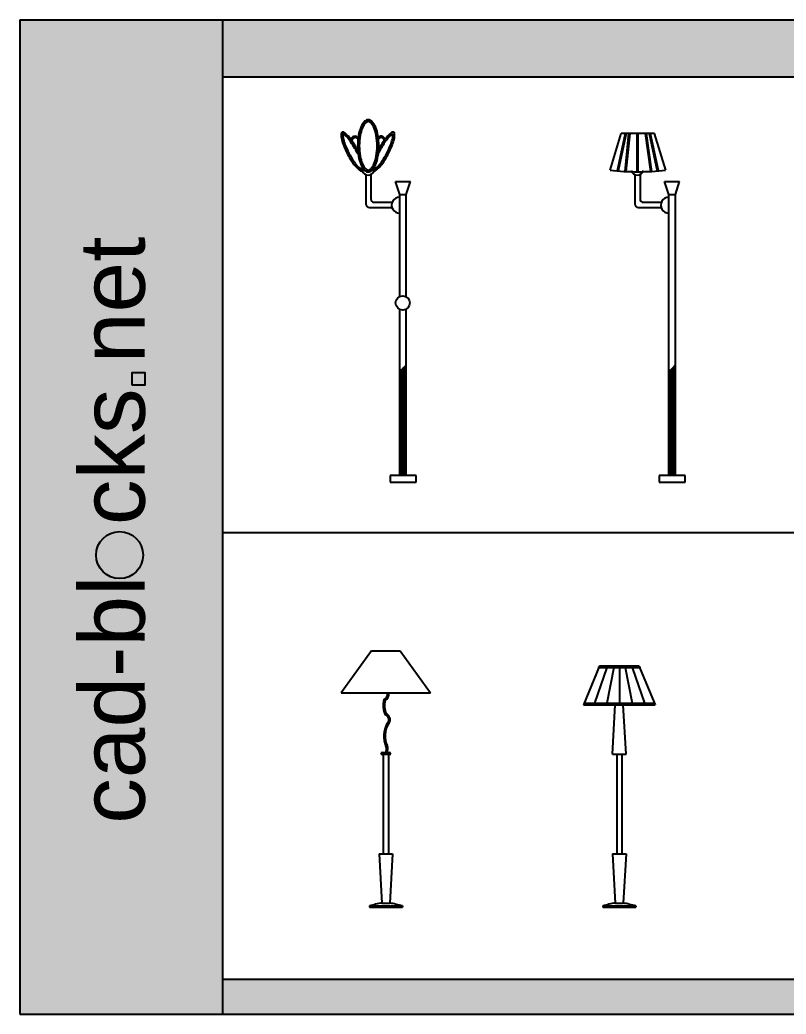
# Model space of a CAD drawing. Header units: millimetres. Extents: x 205 to 11086, y 11313 to 17168.
# Drawn here: x 205 to 4715, y 11313 to 17168 of the extents above; entities that cross this region are included whole.
import ezdxf

# ---------------------------------------------------------------- set-up
doc = ezdxf.new("R2010")
doc.units = ezdxf.units.MM
doc.layers.add('www.cad-blocks.net', color=7, linetype='Continuous')
doc.styles.get("Standard").update_dxf_attribs({"font": 'arial.ttf'})

# ---------------------------------------------------------------- blocks, each defined once
blk = doc.blocks.new('A$C22FA3C55')
for p, q in [((145.2, 1810.3), (145.2, 1637.8)), ((175.2, 1811), (175.2, 1667.8)), ((355.4, 663.9), (355.4, 38.7)), ((364.5, 669.2), (364.5, 38.7)), ((373.7, 678.3), (373.7, 38.7)), ((376.7, 681.7), (376.7, 38.7)), ((288.3, 37.9), (288.3, 0)), ((441, 37.9), (288.3, 37.9)), ((441, 0), (441, 37.9)), ((288.3, 0), (441, 0))]:
    blk.add_line(p, q)
at = {"linetype": 'ByBlock'}
for p, q in [((320.2, 1769.5), (408.3, 1769.5)), ((345.3, 1694.1), (320.2, 1769.5)), ((383.2, 1694.1), (408.3, 1769.5)), ((195.2, 1647.8), (299.2, 1647.8)), ((345.3, 1694.1), (383.2, 1694.1)), ((345.3, 1093.3), (345.3, 1694.1)), ((383.2, 1091.9), (383.2, 1694.1)), ((165.2, 1617.8), (299.2, 1617.8)), ((345.3, 40.2), (345.3, 1017.2)), ((383.2, 40.2), (383.2, 1018.6))]:
    blk.add_line(p, q, dxfattribs=at)
blk.add_circle((362.9, 1055.3), 41.9)
for centre, radius, start, end in [((219.3, 2046), 112.2, 135.40351, 157.78391), ((219.3, 2046), 102.2, 135.40351, 157.78391), ((159.6, 2104.8), 28.4, 90, 135.40351), ((159.6, 2104.8), 18.4, 90, 135.40351), ((159.6, 2104.8), 28.4, 44.59649, 90), ((159.6, 2104.8), 18.4, 44.59649, 90), ((99.9, 2046), 102.2, 22.21609, 44.59649), ((99.9, 2046), 112.2, 22.21609, 44.59649), ((119.9, 2045.8), 120, 177.26033, 194.02981), ((10.3, 2051.1), 10.4, 117.72063, 177.26033), ((10.3, 2051.1), 10.4, 58.18093, 117.72063), ((119.9, 2045.8), 110, 177.26033, 194.02981), ((10.3, 2051.1), 0.35, 58.18093, 117.72063), ((-47.5, 1957.9), 110, 41.41145, 58.18093), ((-47.5, 1957.9), 120, 41.41145, 58.18093), ((316.2, 2006.4), 216.9, 157.78391, 170.39801), ((316.2, 2006.4), 206.9, 157.78391, 170.39801), ((3, 2006.4), 206.9, 9.60199, 22.21609), ((3, 2006.4), 216.9, 9.60199, 22.21609), ((362.5, 1957.9), 120, 121.81907, 138.58855), ((362.5, 1957.9), 110, 121.81907, 138.58855), ((304.7, 2051.1), 10.4, 62.27937, 121.81907), ((195.2, 2045.8), 110, 345.97019, 2.73967), ((304.7, 2051.1), 10.4, 2.73967, 62.27937), ((195.2, 2045.8), 120, 345.97019, 2.73967), ((272.9, 2084.1), 277.8, 194.02981, 201.95876), ((272.9, 2084.1), 267.8, 194.02981, 201.95876), ((-165.8, 1853.5), 267.8, 33.48251, 41.41145), ((-165.8, 1853.5), 277.8, 33.48251, 41.41145), ((-1017.3, 1301.6), 1282.5, 29.25362, 33.06152), ((81.2, 2017.3), 19.7, 20.32187, 194.51031), ((83.9, 2006.2), 22.4, 45.32537, 166.52112), ((-372.5, 1716.8), 525.6, 27.72063, 33.48251), ((470.8, 1980.2), 373.6, 170.39801, 180), ((470.8, 1980.2), 363.6, 170.39801, 180), ((-151.5, 1980.2), 363.6, 0, 9.60199), ((-151.5, 1980.2), 373.6, 0, 9.60199), ((1127.7, 1441.3), 1034.9, 147.24037, 151.50108), ((235.5, 2009.3), 19.8, 15.92631, 146.88383), ((236.5, 2018.9), 18.1, 342.40019, 164.43825), ((687.5, 1716.8), 525.6, 146.51749, 152.27937), ((480.8, 1853.5), 277.8, 138.58855, 146.51749), ((480.8, 1853.5), 267.8, 138.58855, 146.51749), ((42.1, 2084.1), 267.8, 338.04124, 345.97019), ((42.1, 2084.1), 277.8, 338.04124, 345.97019), ((502.7, 2176.7), 525.6, 201.95876, 207.72063), ((502.7, 2176.7), 515.6, 201.95876, 207.72063), ((502.7, 2176.7), 515.6, 207.72063, 213.48251), ((-372.5, 1716.8), 525.6, 26.3809, 27.72063), ((470.8, 1980.2), 373.6, 180, 189.60199), ((470.8, 1980.2), 363.6, 180, 189.60199), ((-151.5, 1980.2), 363.6, 350.39801, 0), ((-151.5, 1980.2), 373.6, 350.39801, 0), ((687.5, 1716.8), 525.6, 152.27937, 152.4473), ((-187.7, 2176.7), 515.6, 326.51749, 332.27937), ((-187.7, 2176.7), 515.6, 332.27937, 338.04124), ((-187.7, 2176.7), 525.6, 332.27937, 338.04124), ((502.7, 2176.7), 525.6, 207.72063, 213.48251), ((296.1, 2040), 277.8, 213.48251, 221.41145), ((296.1, 2040), 267.8, 213.48251, 221.41145), ((316.2, 1954.1), 216.9, 189.60199, 202.21609), ((316.2, 1954.1), 206.9, 189.60199, 202.21609), ((219.3, 1914.5), 102.2, 202.21609, 224.59649), ((99.9, 1914.5), 102.2, 315.40351, 337.78391), ((3, 1954.1), 206.9, 337.78391, 350.39801), ((3, 1954.1), 216.9, 337.78391, 350.39801), ((19, 2040), 267.8, 318.58855, 326.51749), ((19, 2040), 277.8, 318.58855, 326.51749), ((-187.7, 2176.7), 525.6, 326.51749, 332.27937), ((177.7, 1935.7), 120, 221.41145, 238.18093), ((177.7, 1935.7), 110, 221.41145, 243.57948), ((119.9, 1842.5), 10.4, 238.18093, 297.72063), ((219.3, 1914.5), 112.2, 202.21609, 224.59649), ((159.4, 1844.4), 36.9, 195.11804, 344.64483), ((119.9, 1842.5), 10.4, 297.72063, 357.26033), ((10.4, 1847.7), 120, 357.26033, 359.22749), ((159.6, 1855.7), 28.4, 224.59649, 270), ((159.6, 1855.7), 18.4, 224.59649, 270), ((159.6, 1855.7), 18.4, 270, 315.40351), ((159.6, 1855.7), 28.4, 270, 315.40351), ((99.9, 1914.5), 112.2, 315.40351, 337.78391), ((195.1, 1842.5), 10.4, 182.73967, 242.27937), ((137.3, 1935.7), 110, 296.42052, 318.58855), ((195.1, 1842.5), 10.4, 242.27937, 301.81907), ((195.1, 1842.5), 0.35, 182.73967, 242.27937), ((137.3, 1935.7), 120, 301.81907, 318.58855), ((195.2, 1667.8), 20, 180, 270), ((344.4, 1630.3), 47, 88.90882, 271.09118), ((165.2, 1637.8), 20, 180, 270), ((262.7, 780.3), 150.7, 303.2429, 323.0508)]:
    blk.add_arc(centre, radius, start, end)
blk = doc.blocks.new('A$C2EDC6C44')
for p, q in [((0, 1837), (65.1, 2053)), ((89.1, 2053), (41.6, 1832.7)), ((94.1, 2053), (46.6, 1832.3)), ((262, 2053), (65.1, 2053)), ((109.1, 2053), (87, 1829.6)), ((115.4, 2053), (93.3, 1829.3)), ((157.3, 2053), (157.3, 1827.6)), ((163.6, 2053), (163.6, 1827.6)), ((205.7, 2053), (236.9, 1829.5)), ((211.9, 2053), (243.1, 1829.8)), ((229.5, 2053), (277.1, 1832)), ((235.8, 2053), (283.2, 1836.9)), ((327.2, 1837), (262, 2053)), ((146, 1810.3), (146, 1637.8)), ((176, 1811), (176, 1667.8)), ((356.3, 663.9), (356.3, 38.7)), ((365.4, 669.2), (365.4, 38.7)), ((374.5, 678.3), (374.5, 38.7)), ((377.6, 681.7), (377.6, 38.7)), ((289.1, 37.9), (289.1, 0)), ((441.8, 37.9), (289.1, 37.9)), ((441.8, 0), (441.8, 37.9)), ((289.1, 0), (441.8, 0))]:
    blk.add_line(p, q)
at = {"linetype": 'ByBlock'}
for p, q in [((321, 1769.5), (409.2, 1769.5)), ((346.2, 1694.1), (321, 1769.5)), ((384, 1694.1), (409.2, 1769.5)), ((196, 1647.8), (300, 1647.8)), ((346.2, 40.2), (346.2, 1694.1)), ((346.2, 1694.1), (384, 1694.1)), ((384, 40.2), (384, 1694.1)), ((166, 1617.8), (300, 1617.8))]:
    blk.add_line(p, q, dxfattribs=at)
for centre, radius, start, end in [((163.5, 3297.5), 1469.8, 263.62397, 276.37603), ((160.3, 1844.4), 36.9, 195.11804, 344.64483), ((196, 1667.8), 20, 180, 270), ((345.3, 1630.3), 47, 88.90882, 271.09118), ((166, 1637.8), 20, 180, 270), ((263.5, 780.3), 150.7, 303.2429, 323.0508)]:
    blk.add_arc(centre, radius, start, end)
blk = doc.blocks.new('A$C0DFE6889')
for p, q in [((179.4, 1508.6), (0, 1260.9)), ((179.4, 1508.6), (347.3, 1508.6)), ((347.3, 1508.6), (526.7, 1260.9)), ((0, 1260.9), (526.7, 1260.9)), ((233.4, 900.9), (293.3, 900.9)), ((244, 910.2), (282.6, 910.2)), ((248.3, 900.9), (248.3, 313.1)), ((248.3, 900.9), (278.3, 900.9)), ((278.3, 900.9), (278.3, 313.1)), ((223.3, 313.1), (240.2, 23.4)), ((223.3, 313.1), (303.3, 313.1)), ((303.3, 313.1), (286.5, 23.4)), ((166.2, 6.3), (166.2, 0)), ((166.2, 6.3), (361.5, 6.3)), ((240.2, 23.4), (286.3, 23.4)), ((361.5, 6.3), (361.5, 0)), ((166.2, 0), (361.5, 0))]:
    blk.add_line(p, q)
for centre, radius, start, end in [((232.2, 1256.8), 40.9, 298.59102, 4.78014), ((232.2, 1256.8), 48.9, 302.77937, 4.78014), ((374.6, 1186.8), 127.4, 164.50889, 205.7991), ((374.6, 1186.8), 119.4, 166.02791, 204.23404), ((251.6, 1103.1), 29.4, 308.7103, 73.80332), ((251.6, 1103.1), 37.4, 311.19288, 67.98216), ((395.6, 1008), 144.8, 150.11503, 204.77508), ((395.6, 1008), 136.8, 150.70049, 204.76275), ((231.9, 932.2), 35.6, 321.99565, 25.2261), ((231.9, 932.2), 43.6, 329.69607, 25.18201), ((246.1, 897.2), 13.2, 98.80515, 163.92366), ((280.6, 897.2), 13.2, 16.07634, 81.19485), ((367.6, -695.9), 730.5, 100.04271, 106.00111), ((126.5, -853.4), 891.3, 74.70905, 79.67164)]:
    blk.add_arc(centre, radius, start, end)
blk = doc.blocks.new('A$C3B3E4E27')
for p, q in [((94.8, 1420.6), (0, 1190.5)), ((138.7, 1410.6), (64.7, 1200)), ((84.1, 1410.6), (337.8, 1410.6)), ((94.8, 1420.6), (327.1, 1420.6)), ((178.6, 1410.6), (138.6, 1200)), ((212.6, 1410.6), (212.6, 1200.5)), ((246.6, 1410.6), (286.5, 1200)), ((286.4, 1410.6), (360.4, 1200)), ((327.1, 1420.6), (421.9, 1190.5)), ((0, 1200.5), (421.9, 1200.5)), ((0, 1190.5), (421.9, 1190.5)), ((170.9, 900.9), (187.8, 1190.6)), ((170.9, 1190.5), (250.9, 1190.5)), ((187.8, 1190.6), (233.9, 1190.6)), ((250.9, 900.9), (234.1, 1190.6)), ((170.9, 900.9), (250.9, 900.9)), ((195.9, 900.9), (195.9, 313.1)), ((225.9, 900.9), (225.9, 313.1)), ((170.9, 313.1), (187.8, 23.4)), ((170.9, 313.1), (250.9, 313.1)), ((250.9, 313.1), (234.1, 23.4)), ((113.8, 6.3), (113.8, 0)), ((113.8, 6.3), (309.1, 6.3)), ((187.8, 23.4), (233.9, 23.4)), ((309.1, 6.3), (309.1, 0)), ((113.8, 0), (309.1, 0))]:
    blk.add_line(p, q)
for centre, radius, start, end in [((315.2, -695.9), 730.5, 100.04271, 106.00111), ((74.1, -853.4), 891.3, 74.70905, 79.67164)]:
    blk.add_arc(centre, radius, start, end)
for p in [(70.3, 1200.5), (140.6, 1200.5), (210.9, 1200.5), (281.2, 1200.5), (351.5, 1200.5)]:
    blk.add_point(p)
blk = doc.blocks.new('FORMAT')
at = {"true_color": 0x546d8e}
for points in [[(866.5, 15091.1), (866.5, 15016.1), (941.7, 15016.1), (941.7, 15091.1)], [(654.1, 14016, 1), (930.8, 14016, 1)]]:
    blk.add_hatch(color=155, dxfattribs=at).paths.add_polyline_path(points)
at = {"layer": 'www.cad-blocks.net', "true_color": 0x444444}
blk.add_hatch(color=250, dxfattribs=at).paths.add_polyline_path([(1398.6, 17168.3), (205.4, 17168.3), (205.4, 11312.6), (1398.6, 11312.6)])
at = {"layer": 'www.cad-blocks.net', "true_color": 0x546d8e}
h = blk.add_hatch(color=155, dxfattribs=at)
h.set_gradient(color1=(68, 68, 68), color2=(84, 109, 142), tint=1)
h.paths.add_polyline_path([(1398.6, 17168.3), (1398.6, 16833), (11086.3, 16833), (11086.3, 17168.3)])
h = blk.add_hatch(color=155, dxfattribs=at)
h.set_gradient(color1=(68, 68, 68), color2=(84, 109, 142), tint=1)
h.paths.add_polyline_path([(1398.6, 11519.4), (1398.6, 11312.6), (11086.3, 11312.6), (11086.3, 11519.4)])
at = {"color": 155, "true_color": 0x546d8e}
blk.add_lwpolyline([(866.5, 15016.1), (866.5, 15091.1), (941.7, 15091.1), (941.7, 15016.1)], close=True, dxfattribs=at)
blk.add_circle((792.5, 14016), 138.3, dxfattribs=at)
at = {"layer": 'www.cad-blocks.net', "color": 250, "true_color": 0x444444}
for p, q in [((205.4, 17168.3), (1398.6, 17168.3)), ((205.4, 17168.3), (205.4, 11312.6)), ((1398.6, 17168.3), (1398.6, 11312.6)), ((205.4, 11312.6), (1398.6, 11312.6))]:
    blk.add_line(p, q, dxfattribs=at)
at = {"layer": 'www.cad-blocks.net'}
blk.add_line((1398.6, 17168.3), (1398.6, 11312.6), dxfattribs=at)
at = {"layer": 'www.cad-blocks.net', "color": 155, "true_color": 0x546d8e}
for p, q in [((1398.6, 17168.3), (11086.3, 17168.3)), ((1398.6, 16833), (11086.3, 16833)), ((1398.6, 14148.3), (11086.3, 14148.3)), ((1398.6, 11519.4), (11086.3, 11519.4)), ((1398.6, 11312.6), (11086.3, 11312.6))]:
    blk.add_line(p, q, dxfattribs=at)
at = {"insert": (556.4, 12433.9), "char_height": 384, "attachment_point": 1, "rotation": 90}
blk.add_mtext_dynamic_manual_height_columns('{\\C255;\\c16777215;cad-bl  cks net}', width=26058.341, gutter_width=12.5, heights=[0], dxfattribs=at)

msp = doc.modelspace()

# ---------------------------------------------------------------- block references
for name, p in [('A$C22FA3C55', (2096.1, 14446.2)), ('A$C2EDC6C44', (3679.4, 14446.2)), ('A$C0DFE6889', (2096.1, 11943.4)), ('A$C3B3E4E27', (3522.3, 11943.4))]:
    msp.add_blockref(name, p)
at = {"layer": 'www.cad-blocks.net'}
msp.add_blockref('FORMAT', (0, 0), dxfattribs=at)

doc.saveas('drawing.dxf')
